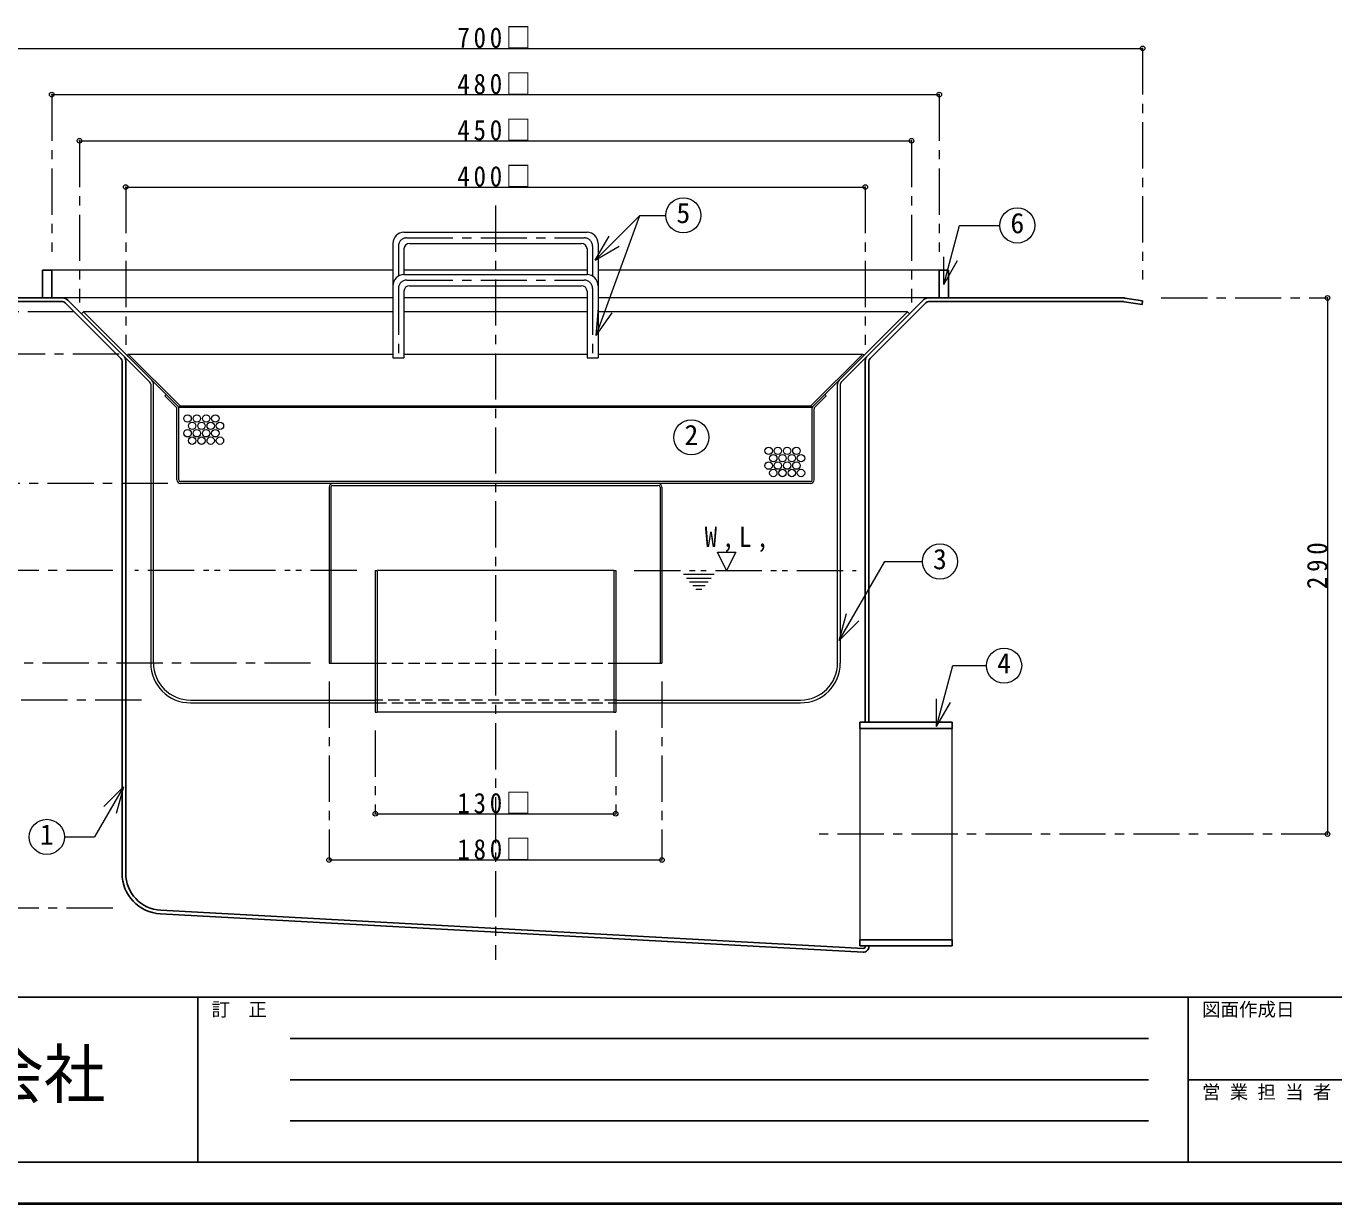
# Model space of a CAD drawing. Units: millimetres at full size, sheet at 1:5; details may follow other scales. Extents: x -1057 to 968, y -699 to 706.
# Drawn here: x -701 to 6, y -699 to -62 of the extents above; entities that cross this region are included whole.
import ezdxf
from ezdxf.enums import TextEntityAlignment as Align

# ---------------------------------------------------------------- set-up
doc = ezdxf.new("R2010")
doc.units = ezdxf.units.MM
doc.header["$LTSCALE"] = 5
doc.header["$PDMODE"] = 32
doc.header["$PDSIZE"] = 2.5
for name, pattern in [('CHAIN1', [8, 5, -1, 1, -1]), ('DASHED1', [1.8, 1.2, -0.6]), ('DOUBLE_CHAIN1', [8.8, 5, -1, 0.6, -0.6, 0.6, -1])]:
    doc.linetypes.add(name, pattern=pattern)
doc.layers.add('0-0_ﾚｲﾔ1', color=7, linetype='Continuous', lineweight=18)
doc.styles.add('ＭＳ ゴシック', font='')
doc.styles.get('ＭＳ ゴシック').set_extended_font_data('MS Gothic')

msp = doc.modelspace()

# ---------------------------------------------------------------- linework, layer by layer
at = {"layer": '0-0_ﾚｲﾔ1', "color": 4, "lineweight": 9}
for p, q in [((-796.961, -74.318), (-96.961, -74.318)), ((-686.961, -99.318), (-206.961, -99.318)), ((-671.961, -124.318), (-221.961, -124.318)), ((-646.961, -149.318), (-246.961, -149.318)), ((-496.461, -196.697), (-397.461, -196.697)), ((-502.461, -202.697), (-502.461, -241.697)), ((-493.461, -202.697), (-400.461, -202.697)), ((-391.461, -202.697), (-391.461, -241.697)), ((-496.461, -205.697), (-496.461, -241.697)), ((-397.461, -205.697), (-397.461, -241.697)), ((3.039, -209.318), (3.039, -499.318)), ((-502.461, -216.818), (-669.84, -216.818)), ((-397.461, -216.818), (-496.461, -216.818)), ((-224.082, -216.818), (-391.461, -216.818)), ((-645.547, -239.697), (-646.254, -240.404)), ((-645.547, -239.697), (-502.461, -239.697)), ((-617.555, -267.688), (-645.547, -239.697)), ((-496.461, -239.697), (-397.461, -239.697)), ((-391.461, -239.697), (-248.375, -239.697)), ((-276.366, -267.688), (-248.375, -239.697)), ((-248.375, -239.697), (-247.668, -240.404)), ((-502.461, -241.697), (-496.461, -241.697)), ((-397.461, -241.697), (-391.461, -241.697)), ((-618.262, -268.395), (-632.84, -253.818)), ((-275.659, -268.395), (-261.082, -253.818)), ((-625.041, -261.617), (-625.748, -262.324)), ((-268.881, -261.617), (-268.174, -262.324)), ((-619.555, -268.517), (-625.748, -262.324)), ((-618.262, -268.395), (-617.555, -267.688)), ((-618.262, -268.395), (-275.659, -268.395)), ((-617.555, -267.688), (-276.366, -267.688)), ((-275.659, -268.395), (-276.366, -267.688)), ((-274.366, -268.517), (-268.174, -262.324)), ((-619.262, -307.697), (-619.262, -269.224)), ((-618.262, -307.697), (-618.262, -268.81)), ((-275.659, -307.697), (-275.659, -268.81)), ((-274.659, -307.697), (-274.659, -269.224)), ((-276.659, -308.697), (-617.262, -308.697)), ((-276.659, -309.697), (-617.262, -309.697)), ((-534.961, -310.697), (-358.961, -310.697)), ((-536.961, -311.697), (-536.961, -406.818)), ((-535.961, -311.697), (-535.961, -406.818)), ((-357.961, -311.697), (-357.961, -406.818)), ((-356.961, -311.697), (-356.961, -406.818)), ((-382.961, -356.818), (-510.961, -356.818)), ((-536.961, -406.818), (-511.961, -406.818)), ((-381.961, -406.818), (-356.961, -406.818)), ((-382.961, -433.318), (-510.961, -433.318)), ((-511.961, -488.318), (-381.961, -488.318)), ((-536.961, -513.318), (-356.961, -513.318))]:
    msp.add_line(p, q, dxfattribs=at)
at = {"layer": '0-0_ﾚｲﾔ1', "color": 4, "linetype": 'CHAIN1', "lineweight": 9}
for p, q in [((-96.961, -74.318), (-96.961, -199.318)), ((-686.961, -99.318), (-686.961, -184.318)), ((-206.961, -99.318), (-206.961, -184.318)), ((-671.961, -124.318), (-671.961, -211.818)), ((-221.961, -124.318), (-221.961, -211.818)), ((-646.961, -149.318), (-646.961, -234.697)), ((-246.961, -149.318), (-246.961, -234.697)), ((-446.961, -159.318), (-446.961, -567.343)), ((-499.461, -181.318), (-499.461, -197.501)), ((-494.961, -176.818), (-398.961, -176.818)), ((-394.461, -181.318), (-394.461, -197.501)), ((-499.461, -204.197), (-499.461, -241.697)), ((-494.961, -199.697), (-398.961, -199.697)), ((-394.461, -204.197), (-394.461, -241.697)), ((-86.961, -209.318), (3.039, -209.318)), ((-674.84, -216.818), (-881.961, -216.818)), ((-650.547, -239.697), (-831.961, -239.697)), ((-624.262, -309.697), (-831.961, -309.697)), ((-653.961, -356.818), (-856.961, -356.818)), ((-546.961, -406.818), (-856.961, -406.818)), ((-536.961, -416.818), (-536.961, -513.318)), ((-356.961, -416.818), (-356.961, -513.318)), ((-638.461, -426.818), (-881.961, -426.818)), ((-511.961, -443.318), (-511.961, -488.318)), ((-381.961, -443.318), (-381.961, -488.318)), ((3.039, -499.318), (-274.961, -499.318)), ((-653.961, -539.318), (-906.961, -539.318))]:
    msp.add_line(p, q, dxfattribs=at)
at = {"layer": '0-0_ﾚｲﾔ1'}
for p, q in [((-393.029, -188.835), (-368.84, -164.645)), ((-392.503, -229.659), (-368.84, -164.645)), ((-368.84, -164.645), (-354.871, -164.645)), ((-496.461, -173.818), (-397.461, -173.818)), ((-393.029, -188.835), (-385.529, -175.844)), ((-204.56, -202.084), (-195.996, -170.125)), ((-195.996, -170.125), (-174.206, -170.125)), ((-502.461, -179.818), (-502.461, -202.697)), ((-496.461, -182.818), (-496.461, -196.697)), ((-493.461, -179.818), (-400.461, -179.818)), ((-397.461, -182.818), (-397.461, -196.697)), ((-393.029, -188.835), (-380.039, -181.335)), ((-391.461, -179.818), (-391.461, -202.697)), ((-204.56, -202.084), (-204.56, -187.084)), ((-204.56, -202.084), (-197.06, -189.094)), ((-502.461, -194.318), (-686.961, -194.318)), ((-397.461, -194.318), (-496.461, -194.318)), ((-206.961, -194.318), (-391.461, -194.318)), ((-502.461, -209.318), (-681.118, -209.318)), ((-397.461, -209.318), (-496.461, -209.318)), ((-212.804, -209.318), (-391.461, -209.318)), ((-669.84, -216.818), (-670.9, -217.879)), ((-632.84, -253.818), (-669.84, -216.818)), ((-392.503, -229.659), (-391.196, -214.716)), ((-392.503, -229.659), (-383.9, -217.372)), ((-261.082, -253.818), (-224.082, -216.818)), ((-224.082, -216.818), (-223.022, -217.879)), ((-633.9, -254.879), (-648.132, -240.647)), ((-260.022, -254.879), (-245.789, -240.647)), ((-633.461, -255.94), (-633.461, -406.818)), ((-631.961, -406.818), (-631.961, -255.94)), ((-261.961, -406.818), (-261.961, -255.94)), ((-260.461, -255.94), (-260.461, -406.818)), ((-261.081, -394.527), (-236.456, -351.875)), ((-236.456, -351.875), (-216.099, -351.875)), ((-511.961, -356.818), (-511.961, -433.318)), ((-511.961, -356.818), (-510.961, -356.818)), ((-510.961, -356.818), (-510.961, -433.318)), ((-382.961, -356.818), (-382.961, -433.318)), ((-382.961, -356.818), (-381.961, -356.818)), ((-381.961, -356.818), (-381.961, -433.318)), ((-261.081, -394.527), (-257.199, -380.038)), ((-261.081, -394.527), (-250.475, -383.92)), ((-208.411, -441.135), (-199.591, -408.216)), ((-199.591, -408.216), (-181.373, -408.216)), ((-611.961, -426.818), (-511.961, -426.818)), ((-611.961, -428.318), (-511.961, -428.318)), ((-381.961, -426.818), (-281.961, -426.818)), ((-381.961, -428.318), (-281.961, -428.318)), ((-208.411, -441.135), (-208.411, -426.135)), ((-208.411, -441.135), (-200.911, -428.144)), ((-511.961, -433.318), (-510.961, -433.318)), ((-382.961, -433.318), (-381.961, -433.318)), ((-249.961, -442.168), (-249.961, -556.468)), ((-199.961, -556.468), (-199.961, -442.168)), ((-648.21, -473.765), (-663.838, -500.832)), ((-648.21, -473.765), (-658.817, -484.371)), ((-648.21, -473.765), (-652.093, -488.254)), ((-680.124, -500.832), (-663.838, -500.832))]:
    msp.add_line(p, q, dxfattribs=at)
at = {"layer": '0-0_ﾚｲﾔ1', "color": 5, "lineweight": 25}
for p, q in [((-691.961, -194.318), (-691.961, -209.318)), ((-691.961, -194.318), (-686.961, -194.318)), ((-686.961, -209.318), (-686.961, -194.318)), ((-206.961, -194.318), (-201.961, -194.318)), ((-206.961, -209.318), (-206.961, -194.318)), ((-201.961, -194.318), (-201.961, -209.318)), ((-681.118, -209.318), (-786.643, -209.318)), ((-681.118, -211.318), (-786.643, -211.318)), ((-649.547, -242.061), (-679.704, -211.904)), ((-648.132, -240.647), (-678.289, -210.49)), ((-245.789, -240.647), (-215.632, -210.49)), ((-244.375, -242.061), (-214.218, -211.904)), ((-107.279, -209.318), (-212.804, -209.318)), ((-107.279, -211.318), (-212.804, -211.318)), ((-106.963, -211.343), (-97.277, -212.893)), ((-106.647, -209.368), (-96.961, -210.918)), ((-96.961, -210.918), (-97.277, -212.893)), ((-648.961, -520.487), (-648.961, -243.475)), ((-646.961, -520.487), (-646.961, -243.475)), ((-246.961, -438.818), (-246.961, -243.475)), ((-244.961, -438.818), (-244.961, -243.475)), ((-199.961, -438.818), (-249.961, -438.818)), ((-249.961, -442.168), (-249.961, -438.818)), ((-199.961, -442.168), (-249.961, -442.168)), ((-199.961, -442.168), (-199.961, -438.818)), ((-628.157, -542.454), (-248.124, -563.149)), ((-628.048, -540.457), (-248.015, -561.152)), ((-199.961, -556.468), (-249.961, -556.468)), ((-249.961, -559.818), (-249.961, -556.468)), ((-199.961, -559.818), (-199.961, -556.468)), ((-199.961, -559.818), (-249.961, -559.818)), ((-246.961, -560.153), (-246.961, -559.818)), ((-244.961, -560.153), (-244.961, -559.818))]:
    msp.add_line(p, q, dxfattribs=at)
at = {"layer": '0-0_ﾚｲﾔ1', "color": 4, "linetype": 'DOUBLE_CHAIN1', "lineweight": 9}
for p, q in [((-521.961, -356.818), (-641.961, -356.818)), ((-371.961, -356.818), (-251.961, -356.818)), ((-345.294, -358.818), (-328.628, -358.818)), ((-343.628, -360.818), (-330.294, -360.818)), ((-341.961, -362.818), (-331.961, -362.818)), ((-340.294, -364.818), (-333.628, -364.818)), ((-338.628, -366.818), (-335.294, -366.818))]:
    msp.add_line(p, q, dxfattribs=at)
at = {"layer": '0-0_ﾚｲﾔ1', "color": 4, "linetype": 'DASHED1', "lineweight": 9}
msp.add_line((-511.961, -406.818), (-381.961, -406.818), dxfattribs=at)
at = {"layer": '0-0_ﾚｲﾔ1', "linetype": 'DASHED1'}
for p, q in [((-381.961, -426.818), (-511.961, -426.818)), ((-511.961, -428.318), (-381.961, -428.318))]:
    msp.add_line(p, q, dxfattribs=at)
at = {"layer": '0-0_ﾚｲﾔ1', "color": 6, "lineweight": 25}
for p, q in [((-1034.461, -587.532), (945.539, -587.532)), ((-608.032, -587.532), (-608.032, -676.818)), ((-72.318, -676.818), (-72.318, -587.532)), ((-558.032, -609.854), (-93.747, -609.854)), ((-93.747, -632.175), (-558.032, -632.175)), ((945.539, -632.175), (-72.318, -632.175)), ((-93.747, -654.497), (-558.032, -654.497)), ((945.539, -676.818), (-1034.461, -676.818))]:
    msp.add_line(p, q, dxfattribs=at)
at = {"layer": '0-0_ﾚｲﾔ1', "color": 1, "lineweight": 40}
msp.add_line((968.039, -699.318), (-1056.961, -699.318), dxfattribs=at)
at = {"layer": '0-0_ﾚｲﾔ1', "color": 4, "lineweight": 9}
msp.add_lwpolyline([(-321.961, -356.818), (-326.961, -346.818), (-316.961, -346.818)], close=True, dxfattribs=at)
at = {"layer": '0-0_ﾚｲﾔ1'}
for centre in [(-345.371, -164.645), (-164.706, -170.125), (-341.042, -284.727), (-206.599, -351.875), (-171.873, -408.216), (-689.624, -500.832)]:
    msp.add_circle(centre, 9.5, dxfattribs=at)
at = {"layer": '0-0_ﾚｲﾔ1', "color": 4, "lineweight": 9}
for centre in [(-613.487, -274.521), (-608.487, -274.521), (-603.487, -274.521), (-598.487, -274.521), (-613.487, -282.521), (-610.987, -278.521), (-608.487, -282.521), (-605.987, -278.521), (-603.487, -282.521), (-600.987, -278.521), (-598.487, -282.521), (-595.987, -278.521), (-610.987, -286.521), (-605.987, -286.521), (-600.987, -286.521), (-595.987, -286.521), (-299.215, -292.008), (-296.715, -296.008), (-294.215, -292.008), (-291.715, -296.008), (-289.215, -292.008), (-286.715, -296.008), (-284.215, -292.008), (-281.715, -296.008), (-299.215, -300.008), (-296.715, -304.008), (-294.215, -300.008), (-291.715, -304.008), (-289.215, -300.008), (-286.715, -304.008), (-284.215, -300.008), (-281.715, -304.008)]:
    msp.add_circle(centre, 2, dxfattribs=at)
at = {"layer": '0-0_ﾚｲﾔ1'}
for centre, radius, start, end in [((-496.461, -179.818), 6, 90, 180), ((-397.461, -179.818), 6, 0, 90), ((-493.461, -182.818), 3, 90, 180), ((-400.461, -182.818), 3, 0, 90), ((-634.961, -255.94), 3, 0, 45), ((-258.961, -255.94), 3, 135, 180), ((-634.961, -255.94), 1.5, 0, 45), ((-258.961, -255.94), 1.5, 135, 180), ((-611.961, -406.818), 21.5, 180, 270), ((-611.961, -406.818), 20, 180, 270), ((-281.961, -406.818), 21.5, 270, 0), ((-281.961, -406.818), 20, 270, 0)]:
    msp.add_arc(centre, radius, start, end, dxfattribs=at)
at = {"layer": '0-0_ﾚｲﾔ1', "color": 4, "linetype": 'CHAIN1', "lineweight": 9}
for centre, start, end in [((-494.961, -181.318), 90, 180), ((-398.961, -181.318), 0, 90), ((-494.961, -204.197), 90, 180), ((-398.961, -204.197), 0, 90)]:
    msp.add_arc(centre, 4.5, start, end, dxfattribs=at)
at = {"layer": '0-0_ﾚｲﾔ1', "color": 4, "lineweight": 9}
for centre, radius, start, end in [((-496.461, -202.697), 6, 90, 180), ((-397.461, -202.697), 6, 0, 90), ((-493.461, -205.697), 3, 90, 180), ((-400.461, -205.697), 3, 0, 90), ((-620.262, -269.224), 1, 0, 45), ((-619.262, -268.81), 1, 0, 45), ((-274.659, -268.81), 1, 135, 180), ((-273.659, -269.224), 1, 135, 180), ((-617.262, -307.697), 2, 180, 270), ((-617.262, -307.697), 1, 180, 270), ((-534.961, -311.697), 2, 90, 180), ((-534.961, -311.697), 1, 90, 180), ((-358.961, -311.697), 2, 0, 90), ((-358.961, -311.697), 1, 0, 90), ((-276.659, -307.697), 2, 270, 0), ((-276.659, -307.697), 1, 270, 0)]:
    msp.add_arc(centre, radius, start, end, dxfattribs=at)
at = {"layer": '0-0_ﾚｲﾔ1', "color": 5, "lineweight": 25}
for centre, radius, start, end in [((-681.118, -213.318), 4, 45, 90), ((-681.118, -213.318), 2, 45, 90), ((-212.804, -213.318), 4, 90, 135), ((-212.804, -213.318), 2, 90, 135), ((-107.279, -213.318), 4, 80.90972, 90), ((-107.279, -213.318), 2, 80.90972, 90), ((-650.961, -243.475), 2, 0, 45), ((-650.961, -243.475), 4, 0, 45), ((-242.961, -243.475), 4, 135, 180), ((-242.961, -243.475), 2, 135, 180), ((-626.961, -520.487), 22, 180, 266.88301), ((-626.961, -520.487), 20, 180, 266.88301), ((-247.961, -560.153), 3, 266.88301, 0), ((-247.961, -560.153), 1, 266.88301, 0)]:
    msp.add_arc(centre, radius, start, end, dxfattribs=at)
at = {"layer": '0-0_ﾚｲﾔ1', "color": 4}
for p in [(-96.961, -74.318), (-686.961, -99.318), (-206.961, -99.318), (-671.961, -124.318), (-221.961, -124.318), (-646.961, -149.318), (-246.961, -149.318), (3.039, -209.318), (-511.961, -488.318), (-381.961, -488.318), (3.039, -499.318), (-536.961, -513.318), (-356.961, -513.318)]:
    msp.add_point(p, dxfattribs=at)

# ---------------------------------------------------------------- texts
at = {"layer": '0-0_ﾚｲﾔ1', "style": 'ＭＳ ゴシック'}
for s, height, p in [('5', 11, (-349.121, -172.145)), ('6', 11, (-168.456, -177.625)), ('2', 11, (-344.792, -292.227)), ('3', 11, (-210.349, -359.375)), ('4', 11, (-175.623, -415.716)), ('1', 11, (-693.374, -508.332)), ('訂\u3000正', 7.331, (-600.532, -600.032)), ('図面作成日', 7.331, (-64.818, -600.032)), ('営 業 担 当 者', 7.331, (-64.818, -644.675))]:
    msp.add_text(s, height=height, dxfattribs=at).set_placement(p, align=Align.BOTTOM_LEFT)
at = {"layer": '0-0_ﾚｲﾔ1', "style": 'ＭＳ ゴシック', "width": 0.95}
msp.add_text('工業株式会社', height=25.66, dxfattribs=at).set_placement((-857.497, -649.675), align=Align.BOTTOM_LEFT)
at = {"layer": '0-0_ﾚｲﾔ1', "char_height": 11, "attachment_point": 7, "style": 'ＭＳ ゴシック'}
for s, insert in [('\\T1.3;\\W0.9;700□', (-467.586, -74.318)), ('\\T1.3;\\W0.9;480□', (-467.586, -99.318)), ('\\T1.3;\\W0.9;450□', (-467.586, -124.318)), ('\\T1.3;\\W0.9;400□', (-467.586, -149.318)), ('\\T1.38;\\W0.9;W,L,', (-333.836, -346.818)), ('\\T1.3;\\W0.9;130□', (-467.586, -488.318)), ('\\T1.3;\\W0.9;180□', (-467.586, -513.318))]:
    msp.add_mtext(s, dxfattribs=dict(at, insert=insert))
at = {"layer": '0-0_ﾚｲﾔ1', "insert": (3.039, -366.818), "char_height": 11, "attachment_point": 7, "rotation": 90, "style": 'ＭＳ ゴシック'}
msp.add_mtext('\\T1.38;\\W0.9;290', dxfattribs=at)

doc.saveas('drawing.dxf')
